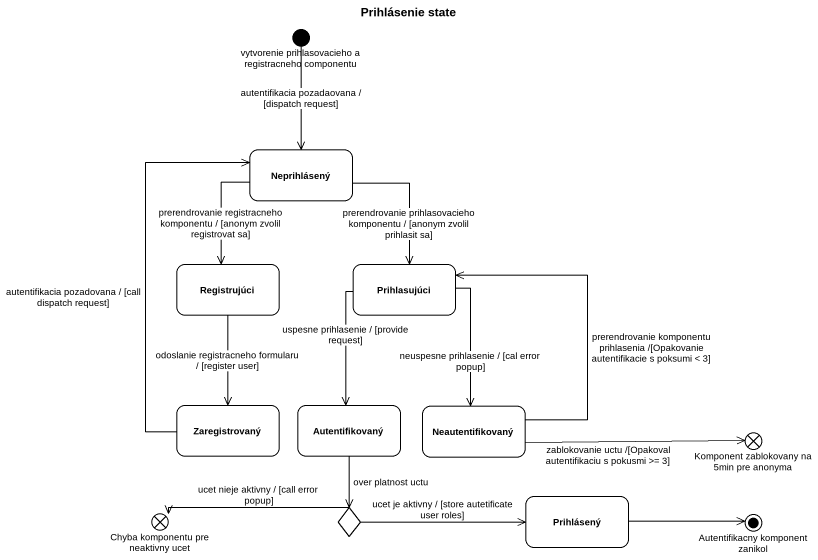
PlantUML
@startuml
title Prihlásenie state
hide empty description
state "vytvorenie prihlasovacieho a registracneho componentu" as vytvorenie_prihlasovacieho <<start>>
state Neprihlásený
state Registrujúci
state Prihlasujúci
state Zaregistrovaný
state Autentifikovaný
state Neautentifikovaný
state "Komponent zablokovany na 5min pre anonyma" as Komponent_zablokovany_na <<choice>>
state "Chyba komponentu pre neaktivny ucet" as Chyba_komponentu_pre <<choice>>
state choice1 <<choice>>
state Prihlásený
state "Autentifikacny komponent zanikol" as Autentifikacny_komponent <<end>>
vytvorenie_prihlasovacieho --> Neprihlásený : autentifikacia pozadaovana / [dispatch request]
Neprihlásený --> Registrujúci : prerendrovanie registracneho komponentu / [anonym zvolil registrovat sa]
Neprihlásený --> Prihlasujúci : prerendrovanie prihlasovacieho komponentu / [anonym zvolil prihlasit sa]
Registrujúci --> Zaregistrovaný : odoslanie registracneho formularu / [register user]
Prihlasujúci --> Autentifikovaný : uspesne prihlasenie / [provide request]
Prihlasujúci --> Neautentifikovaný : neuspesne prihlasenie / [cal error popup]
Zaregistrovaný -up-> Neprihlásený : autentifikacia pozadovana / [call dispatch request]
Autentifikovaný --> choice1 : over platnost uctu
Neautentifikovaný -up-> Prihlasujúci : prerendrovanie komponentu prihlasenia /[Opakovanie autentifikacie s poksumi < 3]
Neautentifikovaný -right-> Komponent_zablokovany_na : zablokovanie uctu /[Opakoval autentifikaciu s pokusmi >= 3]
choice1 -left-> Chyba_komponentu_pre : ucet nieje aktivny / [call error popup]
choice1 -right-> Prihlásený : ucet je aktivny / [store autetificate user roles]
Prihlásený -right-> Autentifikacny_komponent
@enduml
